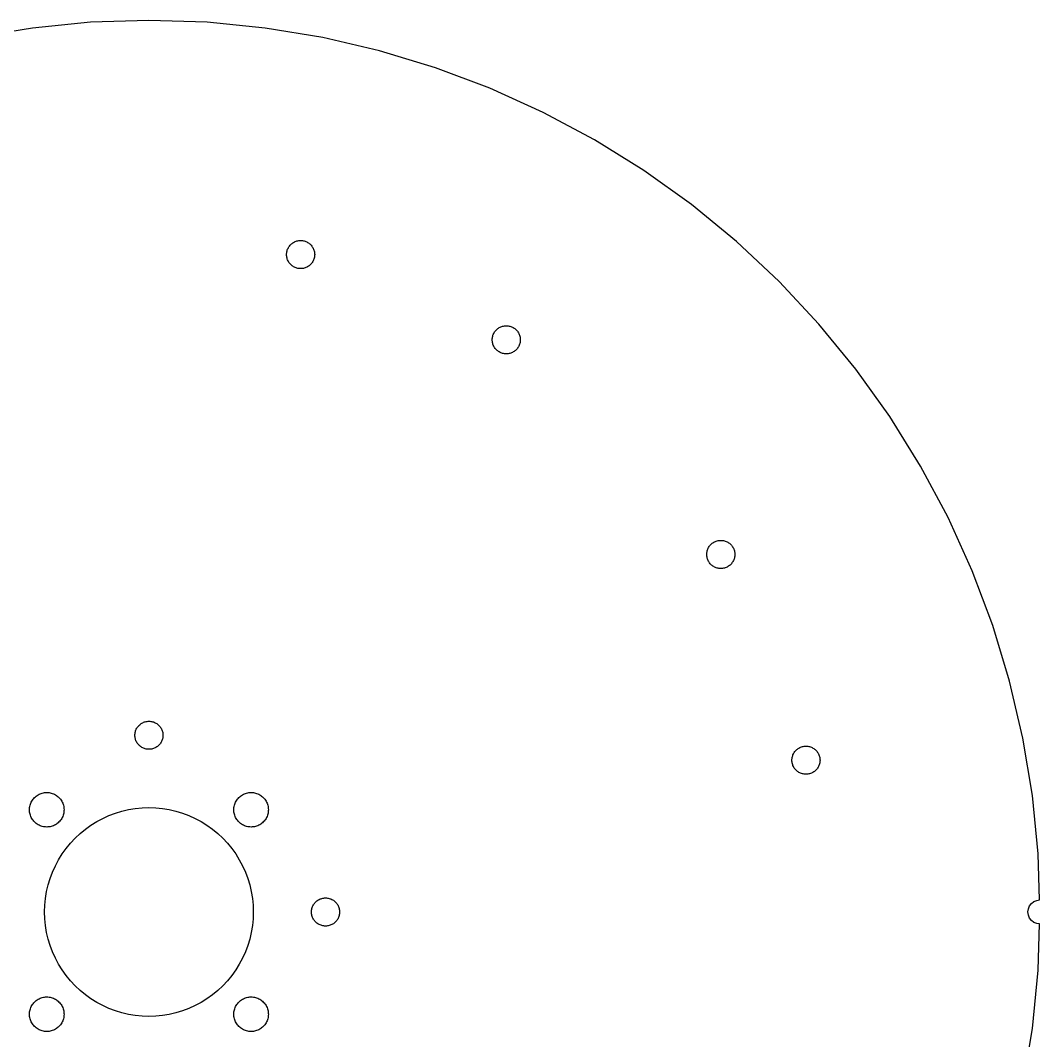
# Model space of a CAD drawing. Header units: metres. Extents: x -111 to 111, y -111 to 111.
# Drawn here: x -16 to 111, y -16 to 111 of the extents above; entities that cross this region are included whole.
import ezdxf

# ---------------------------------------------------------------- set-up
doc = ezdxf.new("R2010")
doc.units = ezdxf.units.M

msp = doc.modelspace()

# ---------------------------------------------------------------- linework, layer by layer
for p, q in [((-7.25974, 110.762), (-14.4884, 110.05)), ((0, 111), (-7.25974, 110.762)), ((7.25974, 110.762), (0, 111)), ((14.4884, 110.05), (7.25974, 110.762)), ((-14.4884, 110.05), (-21.655, 108.867)), ((21.655, 108.867), (14.4884, 110.05)), ((28.7289, 107.218), (21.655, 108.867)), ((35.6798, 105.109), (28.7289, 107.218)), ((42.4779, 102.551), (35.6798, 105.109)), ((49.094, 99.5529), (42.4779, 102.551)), ((55.5, 96.1288), (49.094, 99.5529)), ((61.6683, 92.2931), (55.5, 96.1288)), ((67.5725, 88.0622), (61.6683, 92.2931)), ((73.1874, 83.4542), (67.5725, 88.0622)), ((17.2791, 82.5168), (17.3264, 82.6211)), ((17.3264, 82.6211), (17.3803, 82.7221)), ((17.3803, 82.7221), (17.4408, 82.8193)), ((17.4408, 82.8193), (17.5075, 82.9124)), ((17.5075, 82.9124), (17.5802, 83.0009)), ((17.5802, 83.0009), (17.6584, 83.0845)), ((17.6584, 83.0845), (17.742, 83.1628)), ((17.742, 83.1628), (17.8306, 83.2354)), ((17.8306, 83.2354), (17.9236, 83.3022)), ((17.9236, 83.3022), (18.0209, 83.3626)), ((18.0209, 83.3626), (18.1219, 83.4166)), ((18.1219, 83.4166), (18.2262, 83.4639)), ((18.2262, 83.4639), (18.3334, 83.5042)), ((18.3334, 83.5042), (18.4429, 83.5374)), ((18.4429, 83.5374), (18.5545, 83.5634)), ((18.5545, 83.5634), (18.6675, 83.5821)), ((18.6675, 83.5821), (18.7814, 83.5933)), ((18.7814, 83.5933), (18.8959, 83.5971)), ((18.8959, 83.5971), (19.0103, 83.5933)), ((19.0103, 83.5933), (19.1243, 83.5821)), ((19.1243, 83.5821), (19.2373, 83.5634)), ((19.2373, 83.5634), (19.3488, 83.5374)), ((19.3488, 83.5374), (19.4584, 83.5042)), ((19.4584, 83.5042), (19.5656, 83.4639)), ((19.5656, 83.4639), (19.6699, 83.4166)), ((19.6699, 83.4166), (19.7709, 83.3626)), ((19.7709, 83.3626), (19.8681, 83.3022)), ((19.8681, 83.3022), (19.9612, 83.2354)), ((19.9612, 83.2354), (20.0497, 83.1628)), ((20.0497, 83.1628), (20.1333, 83.0845)), ((20.1333, 83.0845), (20.2116, 83.0009)), ((20.2116, 83.0009), (20.2843, 82.9124)), ((20.2843, 82.9124), (20.351, 82.8193)), ((20.351, 82.8193), (20.4114, 82.7221)), ((20.4114, 82.7221), (20.4654, 82.6211)), ((20.4654, 82.6211), (20.5127, 82.5168)), ((78.4888, 78.4888), (73.1874, 83.4542)), ((17.1459, 81.8471), (17.1496, 81.9615)), ((17.1496, 81.7326), (17.1459, 81.8471)), ((17.1496, 81.9615), (17.1609, 82.0755)), ((17.1609, 81.6187), (17.1496, 81.7326)), ((17.1609, 82.0755), (17.1795, 82.1885)), ((17.1795, 81.5057), (17.1609, 81.6187)), ((17.1795, 82.1885), (17.2055, 82.3)), ((17.2055, 81.3941), (17.1795, 81.5057)), ((17.2055, 82.3), (17.2388, 82.4096)), ((17.2388, 81.2846), (17.2055, 81.3941)), ((17.2388, 82.4096), (17.2791, 82.5168)), ((20.5127, 82.5168), (20.553, 82.4096)), ((20.553, 82.4096), (20.5863, 82.3)), ((20.5863, 81.3941), (20.553, 81.2846)), ((20.5863, 82.3), (20.6123, 82.1885)), ((20.6123, 81.5057), (20.5863, 81.3941)), ((20.6123, 82.1885), (20.6309, 82.0755)), ((20.6309, 81.6187), (20.6123, 81.5057)), ((20.6309, 82.0755), (20.6421, 81.9615)), ((20.6421, 81.7326), (20.6309, 81.6187)), ((20.6421, 81.9615), (20.6459, 81.8471)), ((20.6459, 81.8471), (20.6421, 81.7326)), ((17.2791, 81.1774), (17.2388, 81.2846)), ((17.3264, 81.0731), (17.2791, 81.1774)), ((17.3803, 80.9721), (17.3264, 81.0731)), ((17.4408, 80.8748), (17.3803, 80.9721)), ((17.5075, 80.7817), (17.4408, 80.8748)), ((17.5802, 80.6932), (17.5075, 80.7817)), ((17.6584, 80.6096), (17.5802, 80.6932)), ((17.742, 80.5314), (17.6584, 80.6096)), ((17.8306, 80.4587), (17.742, 80.5314)), ((17.9236, 80.392), (17.8306, 80.4587)), ((18.0209, 80.3315), (17.9236, 80.392)), ((18.1219, 80.2776), (18.0209, 80.3315)), ((18.2262, 80.2303), (18.1219, 80.2776)), ((18.3334, 80.19), (18.2262, 80.2303)), ((18.4429, 80.1567), (18.3334, 80.19)), ((18.5545, 80.1307), (18.4429, 80.1567)), ((18.6675, 80.112), (18.5545, 80.1307)), ((18.7814, 80.1008), (18.6675, 80.112)), ((18.8959, 80.0971), (18.7814, 80.1008)), ((19.0103, 80.1008), (18.8959, 80.0971)), ((19.1243, 80.112), (19.0103, 80.1008)), ((19.2373, 80.1307), (19.1243, 80.112)), ((19.3488, 80.1567), (19.2373, 80.1307)), ((19.4584, 80.19), (19.3488, 80.1567)), ((19.5656, 80.2303), (19.4584, 80.19)), ((19.6699, 80.2776), (19.5656, 80.2303)), ((19.7709, 80.3315), (19.6699, 80.2776)), ((19.8681, 80.392), (19.7709, 80.3315)), ((19.9612, 80.4587), (19.8681, 80.392)), ((20.0497, 80.5314), (19.9612, 80.4587)), ((20.1333, 80.6096), (20.0497, 80.5314)), ((20.2116, 80.6932), (20.1333, 80.6096)), ((20.2843, 80.7817), (20.2116, 80.6932)), ((20.351, 80.8748), (20.2843, 80.7817)), ((20.4114, 80.9721), (20.351, 80.8748)), ((20.4654, 81.0731), (20.4114, 80.9721)), ((20.5127, 81.1774), (20.4654, 81.0731)), ((20.553, 81.2846), (20.5127, 81.1774)), ((83.4542, 73.1874), (78.4888, 78.4888)), ((43.1975, 72.3899), (43.2758, 72.4735)), ((43.2758, 72.4735), (43.3594, 72.5518)), ((43.3594, 72.5518), (43.4479, 72.6244)), ((43.4479, 72.6244), (43.541, 72.6911)), ((43.541, 72.6911), (43.6382, 72.7516)), ((43.6382, 72.7516), (43.7392, 72.8056)), ((43.7392, 72.8056), (43.8435, 72.8528)), ((43.8435, 72.8528), (43.9507, 72.8932)), ((43.9507, 72.8932), (44.0603, 72.9264)), ((44.0603, 72.9264), (44.1718, 72.9524)), ((44.1718, 72.9524), (44.2848, 72.9711)), ((44.2848, 72.9711), (44.3988, 72.9823)), ((44.3988, 72.9823), (44.5132, 72.986)), ((44.5132, 72.986), (44.6277, 72.9823)), ((44.6277, 72.9823), (44.7416, 72.9711)), ((44.7416, 72.9711), (44.8546, 72.9524)), ((44.8546, 72.9524), (44.9661, 72.9264)), ((44.9661, 72.9264), (45.0757, 72.8932)), ((45.0757, 72.8932), (45.1829, 72.8528)), ((45.1829, 72.8528), (45.2872, 72.8056)), ((45.2872, 72.8056), (45.3882, 72.7516)), ((45.3882, 72.7516), (45.4855, 72.6911)), ((45.4855, 72.6911), (45.5785, 72.6244)), ((45.5785, 72.6244), (45.6671, 72.5518)), ((45.6671, 72.5518), (45.7506, 72.4735)), ((45.7506, 72.4735), (45.8289, 72.3899)), ((88.0622, 67.5725), (83.4542, 73.1874)), ((42.7632, 71.236), (42.767, 71.3505)), ((42.767, 71.1216), (42.7632, 71.236)), ((42.767, 71.3505), (42.7782, 71.4644)), ((42.7782, 71.4644), (42.7968, 71.5774)), ((42.7968, 71.5774), (42.8228, 71.689)), ((42.8228, 71.689), (42.8561, 71.7986)), ((42.8561, 71.7986), (42.8964, 71.9057)), ((42.8964, 71.9057), (42.9437, 72.01)), ((42.9437, 72.01), (42.9977, 72.111)), ((42.9977, 72.111), (43.0581, 72.2083)), ((43.0581, 72.2083), (43.1248, 72.3014)), ((43.1248, 72.3014), (43.1975, 72.3899)), ((45.8289, 72.3899), (45.9016, 72.3014)), ((45.9016, 72.3014), (45.9683, 72.2083)), ((45.9683, 72.2083), (46.0287, 72.111)), ((46.0287, 72.111), (46.0827, 72.01)), ((46.0827, 72.01), (46.13, 71.9057)), ((46.13, 71.9057), (46.1703, 71.7986)), ((46.1703, 71.7986), (46.2036, 71.689)), ((46.2036, 71.689), (46.2296, 71.5774)), ((46.2296, 71.5774), (46.2482, 71.4644)), ((46.2482, 71.4644), (46.2595, 71.3505)), ((46.2595, 71.3505), (46.2632, 71.236)), ((46.2632, 71.236), (46.2595, 71.1216)), ((42.7782, 71.0076), (42.767, 71.1216)), ((42.7968, 70.8946), (42.7782, 71.0076)), ((42.8228, 70.7831), (42.7968, 70.8946)), ((42.8561, 70.6735), (42.8228, 70.7831)), ((42.8964, 70.5663), (42.8561, 70.6735)), ((42.9437, 70.462), (42.8964, 70.5663)), ((42.9977, 70.361), (42.9437, 70.462)), ((43.0581, 70.2638), (42.9977, 70.361)), ((43.1248, 70.1707), (43.0581, 70.2638)), ((43.1975, 70.0822), (43.1248, 70.1707)), ((43.2758, 69.9986), (43.1975, 70.0822)), ((43.3594, 69.9203), (43.2758, 69.9986)), ((43.4479, 69.8477), (43.3594, 69.9203)), ((45.6671, 69.9203), (45.5785, 69.8477)), ((45.7506, 69.9986), (45.6671, 69.9203)), ((45.8289, 70.0822), (45.7506, 69.9986)), ((45.9016, 70.1707), (45.8289, 70.0822)), ((45.9683, 70.2638), (45.9016, 70.1707)), ((46.0287, 70.361), (45.9683, 70.2638)), ((46.0827, 70.462), (46.0287, 70.361)), ((46.13, 70.5663), (46.0827, 70.462)), ((46.1703, 70.6735), (46.13, 70.5663)), ((46.2036, 70.7831), (46.1703, 70.6735)), ((46.2296, 70.8946), (46.2036, 70.7831)), ((46.2482, 71.0076), (46.2296, 70.8946)), ((46.2595, 71.1216), (46.2482, 71.0076)), ((43.541, 69.781), (43.4479, 69.8477)), ((43.6382, 69.7205), (43.541, 69.781)), ((43.7392, 69.6665), (43.6382, 69.7205)), ((43.8435, 69.6192), (43.7392, 69.6665)), ((43.9507, 69.5789), (43.8435, 69.6192)), ((44.0603, 69.5457), (43.9507, 69.5789)), ((44.1718, 69.5197), (44.0603, 69.5457)), ((44.2848, 69.501), (44.1718, 69.5197)), ((44.3988, 69.4898), (44.2848, 69.501)), ((44.5132, 69.486), (44.3988, 69.4898)), ((44.6277, 69.4898), (44.5132, 69.486)), ((44.7416, 69.501), (44.6277, 69.4898)), ((44.8546, 69.5197), (44.7416, 69.501)), ((44.9661, 69.5457), (44.8546, 69.5197)), ((45.0757, 69.5789), (44.9661, 69.5457)), ((45.1829, 69.6192), (45.0757, 69.5789)), ((45.2872, 69.6665), (45.1829, 69.6192)), ((45.3882, 69.7205), (45.2872, 69.6665)), ((45.4855, 69.781), (45.3882, 69.7205)), ((45.5785, 69.8477), (45.4855, 69.781)), ((92.2931, 61.6683), (88.0622, 67.5725)), ((96.1288, 55.5), (92.2931, 61.6683)), ((99.5529, 49.094), (96.1288, 55.5)), ((102.551, 42.4779), (99.5529, 49.094)), ((69.9203, 45.6671), (69.9986, 45.7506)), ((69.9986, 45.7506), (70.0822, 45.8289)), ((70.0822, 45.8289), (70.1707, 45.9016)), ((70.1707, 45.9016), (70.2638, 45.9683)), ((70.2638, 45.9683), (70.361, 46.0287)), ((70.361, 46.0287), (70.462, 46.0827)), ((70.462, 46.0827), (70.5663, 46.13)), ((70.5663, 46.13), (70.6735, 46.1703)), ((70.6735, 46.1703), (70.7831, 46.2036)), ((70.7831, 46.2036), (70.8946, 46.2296)), ((70.8946, 46.2296), (71.0076, 46.2482)), ((71.0076, 46.2482), (71.1216, 46.2595)), ((71.1216, 46.2595), (71.236, 46.2632)), ((71.236, 46.2632), (71.3505, 46.2595)), ((71.3505, 46.2595), (71.4644, 46.2482)), ((71.4644, 46.2482), (71.5774, 46.2296)), ((71.5774, 46.2296), (71.689, 46.2036)), ((71.689, 46.2036), (71.7986, 46.1703)), ((71.7986, 46.1703), (71.9057, 46.13)), ((71.9057, 46.13), (72.01, 46.0827)), ((72.01, 46.0827), (72.111, 46.0287)), ((72.111, 46.0287), (72.2083, 45.9683)), ((72.2083, 45.9683), (72.3014, 45.9016)), ((72.3014, 45.9016), (72.3899, 45.8289)), ((72.3899, 45.8289), (72.4735, 45.7506)), ((72.4735, 45.7506), (72.5518, 45.6671)), ((69.486, 44.5132), (69.4898, 44.6277)), ((69.4898, 44.3988), (69.486, 44.5132)), ((69.4898, 44.6277), (69.501, 44.7416)), ((69.501, 44.7416), (69.5197, 44.8546)), ((69.5197, 44.8546), (69.5457, 44.9661)), ((69.5457, 44.9661), (69.5789, 45.0757)), ((69.5789, 45.0757), (69.6192, 45.1829)), ((69.6192, 45.1829), (69.6665, 45.2872)), ((69.6665, 45.2872), (69.7205, 45.3882)), ((69.7205, 45.3882), (69.781, 45.4855)), ((69.781, 45.4855), (69.8477, 45.5785)), ((69.8477, 45.5785), (69.9203, 45.6671)), ((72.5518, 45.6671), (72.6244, 45.5785)), ((72.6244, 45.5785), (72.6911, 45.4855)), ((72.6911, 45.4855), (72.7516, 45.3882)), ((72.7516, 45.3882), (72.8056, 45.2872)), ((72.8056, 45.2872), (72.8528, 45.1829)), ((72.8528, 45.1829), (72.8932, 45.0757)), ((72.8932, 45.0757), (72.9264, 44.9661)), ((72.9264, 44.9661), (72.9524, 44.8546)), ((72.9524, 44.8546), (72.9711, 44.7416)), ((72.9711, 44.7416), (72.9823, 44.6277)), ((72.9823, 44.6277), (72.986, 44.5132)), ((72.986, 44.5132), (72.9823, 44.3988)), ((69.501, 44.2848), (69.4898, 44.3988)), ((69.5197, 44.1718), (69.501, 44.2848)), ((69.5457, 44.0603), (69.5197, 44.1718)), ((69.5789, 43.9507), (69.5457, 44.0603)), ((69.6192, 43.8435), (69.5789, 43.9507)), ((69.6665, 43.7392), (69.6192, 43.8435)), ((69.7205, 43.6382), (69.6665, 43.7392)), ((69.781, 43.541), (69.7205, 43.6382)), ((69.8477, 43.4479), (69.781, 43.541)), ((69.9203, 43.3594), (69.8477, 43.4479)), ((69.9986, 43.2758), (69.9203, 43.3594)), ((70.0822, 43.1975), (69.9986, 43.2758)), ((70.1707, 43.1248), (70.0822, 43.1975)), ((72.3899, 43.1975), (72.3014, 43.1248)), ((72.4735, 43.2758), (72.3899, 43.1975)), ((72.5518, 43.3594), (72.4735, 43.2758)), ((72.6244, 43.4479), (72.5518, 43.3594)), ((72.6911, 43.541), (72.6244, 43.4479)), ((72.7516, 43.6382), (72.6911, 43.541)), ((72.8056, 43.7392), (72.7516, 43.6382)), ((72.8528, 43.8435), (72.8056, 43.7392)), ((72.8932, 43.9507), (72.8528, 43.8435)), ((72.9264, 44.0603), (72.8932, 43.9507)), ((72.9524, 44.1718), (72.9264, 44.0603)), ((72.9711, 44.2848), (72.9524, 44.1718)), ((72.9823, 44.3988), (72.9711, 44.2848)), ((70.2638, 43.0581), (70.1707, 43.1248)), ((70.361, 42.9977), (70.2638, 43.0581)), ((70.462, 42.9437), (70.361, 42.9977)), ((70.5663, 42.8964), (70.462, 42.9437)), ((70.6735, 42.8561), (70.5663, 42.8964)), ((70.7831, 42.8228), (70.6735, 42.8561)), ((70.8946, 42.7968), (70.7831, 42.8228)), ((71.0076, 42.7782), (70.8946, 42.7968)), ((71.1216, 42.767), (71.0076, 42.7782)), ((71.236, 42.7632), (71.1216, 42.767)), ((71.3505, 42.767), (71.236, 42.7632)), ((71.4644, 42.7782), (71.3505, 42.767)), ((71.5774, 42.7968), (71.4644, 42.7782)), ((71.689, 42.8228), (71.5774, 42.7968)), ((71.7986, 42.8561), (71.689, 42.8228)), ((71.9057, 42.8964), (71.7986, 42.8561)), ((72.01, 42.9437), (71.9057, 42.8964)), ((72.111, 42.9977), (72.01, 42.9437)), ((72.2083, 43.0581), (72.111, 42.9977)), ((72.3014, 43.1248), (72.2083, 43.0581)), ((105.109, 35.6798), (102.551, 42.4779)), ((107.218, 28.7289), (105.109, 35.6798)), ((108.867, 21.655), (107.218, 28.7289)), ((-1.56952, 22.774), (-1.51553, 22.875)), ((-1.51553, 22.875), (-1.45506, 22.9722)), ((-1.45506, 22.9722), (-1.38837, 23.0653)), ((-1.38837, 23.0653), (-1.31572, 23.1539)), ((-1.31572, 23.1539), (-1.23743, 23.2374)), ((-1.23743, 23.2374), (-1.15385, 23.3157)), ((-1.15385, 23.3157), (-1.06532, 23.3884)), ((-1.06532, 23.3884), (-0.972244, 23.4551)), ((-0.972244, 23.4551), (-0.875, 23.5155)), ((-0.875, 23.5155), (-0.774002, 23.5695)), ((-0.774002, 23.5695), (-0.669693, 23.6168)), ((-0.669693, 23.6168), (-0.562515, 23.6571)), ((-0.562515, 23.6571), (-0.452927, 23.6904)), ((-0.452927, 23.6904), (-0.3414, 23.7164)), ((-0.3414, 23.7164), (-0.228409, 23.735)), ((-0.228409, 23.735), (-0.114441, 23.7462)), ((-0.114441, 23.7462), (0, 23.75)), ((0, 23.75), (0.114441, 23.7462)), ((0.114441, 23.7462), (0.228409, 23.735)), ((0.228409, 23.735), (0.3414, 23.7164)), ((0.3414, 23.7164), (0.452927, 23.6904)), ((0.452927, 23.6904), (0.562515, 23.6571)), ((0.562515, 23.6571), (0.669693, 23.6168)), ((0.669693, 23.6168), (0.774002, 23.5695)), ((0.774002, 23.5695), (0.875, 23.5155)), ((0.875, 23.5155), (0.972244, 23.4551)), ((0.972244, 23.4551), (1.06532, 23.3884)), ((1.06532, 23.3884), (1.15385, 23.3157)), ((1.15385, 23.3157), (1.23743, 23.2374)), ((1.23743, 23.2374), (1.31572, 23.1539)), ((1.31572, 23.1539), (1.38837, 23.0653)), ((1.38837, 23.0653), (1.45506, 22.9722)), ((1.45506, 22.9722), (1.51553, 22.875)), ((1.51553, 22.875), (1.56952, 22.774)), ((-1.75, 22), (-1.74625, 22.1144)), ((-1.74625, 21.8855), (-1.75, 22)), ((-1.74625, 22.1144), (-1.73502, 22.2284)), ((-1.73502, 21.7716), (-1.74625, 21.8855)), ((-1.73502, 22.2284), (-1.71637, 22.3414)), ((-1.71637, 21.6586), (-1.73502, 21.7716)), ((-1.71637, 22.3414), (-1.69037, 22.4529)), ((-1.69037, 21.5471), (-1.71637, 21.6586)), ((-1.69037, 22.4529), (-1.65712, 22.5625)), ((-1.65712, 22.5625), (-1.61678, 22.6697)), ((-1.61678, 22.6697), (-1.56952, 22.774)), ((1.56952, 22.774), (1.61678, 22.6697)), ((1.61678, 22.6697), (1.65712, 22.5625)), ((1.65712, 22.5625), (1.69037, 22.4529)), ((1.69037, 22.4529), (1.71637, 22.3414)), ((1.71637, 21.6586), (1.69037, 21.5471)), ((1.71637, 22.3414), (1.73502, 22.2284)), ((1.73502, 21.7716), (1.71637, 21.6586)), ((1.73502, 22.2284), (1.74625, 22.1144)), ((1.74625, 21.8855), (1.73502, 21.7716)), ((1.74625, 22.1144), (1.75, 22)), ((1.75, 22), (1.74625, 21.8855)), ((110.05, 14.4884), (108.867, 21.655)), ((-1.65712, 21.4375), (-1.69037, 21.5471)), ((-1.61678, 21.3303), (-1.65712, 21.4375)), ((-1.56952, 21.226), (-1.61678, 21.3303)), ((-1.51553, 21.125), (-1.56952, 21.226)), ((-1.45506, 21.0277), (-1.51553, 21.125)), ((-1.38837, 20.9347), (-1.45506, 21.0277)), ((-1.31572, 20.8461), (-1.38837, 20.9347)), ((-1.23743, 20.7626), (-1.31572, 20.8461)), ((-1.15385, 20.6843), (-1.23743, 20.7626)), ((-1.06532, 20.6116), (-1.15385, 20.6843)), ((-0.972244, 20.5449), (-1.06532, 20.6116)), ((-0.875, 20.4845), (-0.972244, 20.5449)), ((-0.774002, 20.4305), (-0.875, 20.4845)), ((-0.669693, 20.3832), (-0.774002, 20.4305)), ((-0.562515, 20.3429), (-0.669693, 20.3832)), ((-0.452927, 20.3096), (-0.562515, 20.3429)), ((0.562515, 20.3429), (0.452927, 20.3096)), ((0.669693, 20.3832), (0.562515, 20.3429)), ((0.774002, 20.4305), (0.669693, 20.3832)), ((0.875, 20.4845), (0.774002, 20.4305)), ((0.972244, 20.5449), (0.875, 20.4845)), ((1.06532, 20.6116), (0.972244, 20.5449)), ((1.15385, 20.6843), (1.06532, 20.6116)), ((1.23743, 20.7626), (1.15385, 20.6843)), ((1.31572, 20.8461), (1.23743, 20.7626)), ((1.38837, 20.9347), (1.31572, 20.8461)), ((1.45506, 21.0277), (1.38837, 20.9347)), ((1.51553, 21.125), (1.45506, 21.0277)), ((1.56952, 21.226), (1.51553, 21.125)), ((1.61678, 21.3303), (1.56952, 21.226)), ((1.65712, 21.4375), (1.61678, 21.3303)), ((1.69037, 21.5471), (1.65712, 21.4375)), ((80.7817, 20.2843), (80.8748, 20.351)), ((80.8748, 20.351), (80.9721, 20.4114)), ((80.9721, 20.4114), (81.0731, 20.4654)), ((81.0731, 20.4654), (81.1774, 20.5127)), ((81.1774, 20.5127), (81.2846, 20.553)), ((81.2846, 20.553), (81.3941, 20.5863)), ((81.3941, 20.5863), (81.5057, 20.6123)), ((81.5057, 20.6123), (81.6187, 20.6309)), ((81.6187, 20.6309), (81.7326, 20.6421)), ((81.7326, 20.6421), (81.8471, 20.6459)), ((81.8471, 20.6459), (81.9615, 20.6421)), ((81.9615, 20.6421), (82.0755, 20.6309)), ((82.0755, 20.6309), (82.1885, 20.6123)), ((82.1885, 20.6123), (82.3, 20.5863)), ((82.3, 20.5863), (82.4096, 20.553)), ((82.4096, 20.553), (82.5168, 20.5127)), ((82.5168, 20.5127), (82.6211, 20.4654)), ((82.6211, 20.4654), (82.7221, 20.4114)), ((82.7221, 20.4114), (82.8193, 20.351)), ((82.8193, 20.351), (82.9124, 20.2843)), ((-0.3414, 20.2836), (-0.452927, 20.3096)), ((-0.228409, 20.265), (-0.3414, 20.2836)), ((-0.114441, 20.2537), (-0.228409, 20.265)), ((0, 20.25), (-0.114441, 20.2537)), ((0.114441, 20.2537), (0, 20.25)), ((0.228409, 20.265), (0.114441, 20.2537)), ((0.3414, 20.2836), (0.228409, 20.265)), ((0.452927, 20.3096), (0.3414, 20.2836)), ((80.1008, 19.0103), (80.112, 19.1243)), ((80.112, 19.1243), (80.1307, 19.2373)), ((80.1307, 19.2373), (80.1567, 19.3488)), ((80.1567, 19.3488), (80.19, 19.4584)), ((80.19, 19.4584), (80.2303, 19.5656)), ((80.2303, 19.5656), (80.2776, 19.6699)), ((80.2776, 19.6699), (80.3315, 19.7709)), ((80.3315, 19.7709), (80.392, 19.8681)), ((80.392, 19.8681), (80.4587, 19.9612)), ((80.4587, 19.9612), (80.5314, 20.0497)), ((80.5314, 20.0497), (80.6096, 20.1333)), ((80.6096, 20.1333), (80.6932, 20.2116)), ((80.6932, 20.2116), (80.7817, 20.2843)), ((82.9124, 20.2843), (83.0009, 20.2116)), ((83.0009, 20.2116), (83.0845, 20.1333)), ((83.0845, 20.1333), (83.1628, 20.0497)), ((83.1628, 20.0497), (83.2354, 19.9612)), ((83.2354, 19.9612), (83.3022, 19.8681)), ((83.3022, 19.8681), (83.3626, 19.7709)), ((83.3626, 19.7709), (83.4166, 19.6699)), ((83.4166, 19.6699), (83.4639, 19.5656)), ((83.4639, 19.5656), (83.5042, 19.4584)), ((83.5042, 19.4584), (83.5374, 19.3488)), ((83.5374, 19.3488), (83.5634, 19.2373)), ((83.5634, 19.2373), (83.5821, 19.1243)), ((83.5821, 19.1243), (83.5933, 19.0103)), ((80.0971, 18.8959), (80.1008, 19.0103)), ((80.1008, 18.7814), (80.0971, 18.8959)), ((80.112, 18.6675), (80.1008, 18.7814)), ((80.1307, 18.5545), (80.112, 18.6675)), ((80.1567, 18.4429), (80.1307, 18.5545)), ((80.19, 18.3334), (80.1567, 18.4429)), ((80.2303, 18.2262), (80.19, 18.3334)), ((80.2776, 18.1219), (80.2303, 18.2262)), ((80.3315, 18.0209), (80.2776, 18.1219)), ((80.392, 17.9236), (80.3315, 18.0209)), ((80.4587, 17.8306), (80.392, 17.9236)), ((80.5314, 17.742), (80.4587, 17.8306)), ((83.2354, 17.8306), (83.1628, 17.742)), ((83.3022, 17.9236), (83.2354, 17.8306)), ((83.3626, 18.0209), (83.3022, 17.9236)), ((83.4166, 18.1219), (83.3626, 18.0209)), ((83.4639, 18.2262), (83.4166, 18.1219)), ((83.5042, 18.3334), (83.4639, 18.2262)), ((83.5374, 18.4429), (83.5042, 18.3334)), ((83.5634, 18.5545), (83.5374, 18.4429)), ((83.5821, 18.6675), (83.5634, 18.5545)), ((83.5933, 18.7814), (83.5821, 18.6675)), ((83.5933, 19.0103), (83.5971, 18.8959)), ((83.5971, 18.8959), (83.5933, 18.7814)), ((80.6096, 17.6584), (80.5314, 17.742)), ((80.6932, 17.5802), (80.6096, 17.6584)), ((80.7817, 17.5075), (80.6932, 17.5802)), ((80.8748, 17.4408), (80.7817, 17.5075)), ((80.9721, 17.3803), (80.8748, 17.4408)), ((81.0731, 17.3264), (80.9721, 17.3803)), ((81.1774, 17.2791), (81.0731, 17.3264)), ((81.2846, 17.2388), (81.1774, 17.2791)), ((81.3941, 17.2055), (81.2846, 17.2388)), ((81.5057, 17.1795), (81.3941, 17.2055)), ((81.6187, 17.1609), (81.5057, 17.1795)), ((81.7326, 17.1496), (81.6187, 17.1609)), ((81.8471, 17.1459), (81.7326, 17.1496)), ((81.9615, 17.1496), (81.8471, 17.1459)), ((82.0755, 17.1609), (81.9615, 17.1496)), ((82.1885, 17.1795), (82.0755, 17.1609)), ((82.3, 17.2055), (82.1885, 17.1795)), ((82.4096, 17.2388), (82.3, 17.2055)), ((82.5168, 17.2791), (82.4096, 17.2388)), ((82.6211, 17.3264), (82.5168, 17.2791)), ((82.7221, 17.3803), (82.6211, 17.3264)), ((82.8193, 17.4408), (82.7221, 17.3803)), ((82.9124, 17.5075), (82.8193, 17.4408)), ((83.0009, 17.5802), (82.9124, 17.5075)), ((83.0845, 17.6584), (83.0009, 17.5802)), ((83.1628, 17.742), (83.0845, 17.6584)), ((-14.5156, 13.9224), (-14.4336, 14.0368)), ((-14.4336, 14.0368), (-14.3444, 14.1455)), ((-14.3444, 14.1455), (-14.2482, 14.2482)), ((-14.2482, 14.2482), (-14.1455, 14.3444)), ((-14.1455, 14.3444), (-14.0368, 14.4336)), ((-14.0368, 14.4336), (-13.9224, 14.5156)), ((-13.9224, 14.5156), (-13.8029, 14.5899)), ((-13.8029, 14.5899), (-13.6788, 14.6562)), ((-13.6788, 14.6562), (-13.5507, 14.7142)), ((-13.5507, 14.7142), (-13.419, 14.7638)), ((-13.419, 14.7638), (-13.2844, 14.8047)), ((-13.2844, 14.8047), (-13.1474, 14.8366)), ((-13.1474, 14.8366), (-13.0085, 14.8595)), ((-13.0085, 14.8595), (-12.8685, 14.8733)), ((-12.8685, 14.8733), (-12.7279, 14.8779)), ((-12.7279, 14.8779), (-12.5873, 14.8733)), ((-12.5873, 14.8733), (-12.4473, 14.8595)), ((-12.4473, 14.8595), (-12.3085, 14.8366)), ((-12.3085, 14.8366), (-12.1714, 14.8047)), ((-12.1714, 14.8047), (-12.0368, 14.7638)), ((-12.0368, 14.7638), (-11.9052, 14.7142)), ((-11.9052, 14.7142), (-11.777, 14.6562)), ((-11.777, 14.6562), (-11.6529, 14.5899)), ((-11.6529, 14.5899), (-11.5334, 14.5156)), ((-11.5334, 14.5156), (-11.4191, 14.4336)), ((-11.4191, 14.4336), (-11.3103, 14.3444)), ((-11.3103, 14.3444), (-11.2076, 14.2482)), ((-11.2076, 14.2482), (-11.1115, 14.1455)), ((-11.1115, 14.1455), (-11.0222, 14.0368)), ((-11.0222, 14.0368), (-10.9403, 13.9224)), ((10.9403, 13.9224), (11.0222, 14.0368)), ((11.0222, 14.0368), (11.1115, 14.1455)), ((11.1115, 14.1455), (11.2076, 14.2482)), ((11.2076, 14.2482), (11.3103, 14.3444)), ((11.3103, 14.3444), (11.4191, 14.4336)), ((11.4191, 14.4336), (11.5334, 14.5156)), ((11.5334, 14.5156), (11.6529, 14.5899)), ((11.6529, 14.5899), (11.777, 14.6562)), ((11.777, 14.6562), (11.9052, 14.7142)), ((11.9052, 14.7142), (12.0368, 14.7638)), ((12.0368, 14.7638), (12.1714, 14.8047)), ((12.1714, 14.8047), (12.3085, 14.8366)), ((12.3085, 14.8366), (12.4473, 14.8595)), ((12.4473, 14.8595), (12.5873, 14.8733)), ((12.5873, 14.8733), (12.7279, 14.8779)), ((12.7279, 14.8779), (12.8685, 14.8733)), ((12.8685, 14.8733), (13.0085, 14.8595)), ((13.0085, 14.8595), (13.1474, 14.8366)), ((13.1474, 14.8366), (13.2844, 14.8047)), ((13.2844, 14.8047), (13.419, 14.7638)), ((13.419, 14.7638), (13.5507, 14.7142)), ((13.5507, 14.7142), (13.6788, 14.6562)), ((13.6788, 14.6562), (13.8029, 14.5899)), ((13.8029, 14.5899), (13.9224, 14.5156)), ((13.9224, 14.5156), (14.0368, 14.4336)), ((14.0368, 14.4336), (14.1455, 14.3444)), ((14.1455, 14.3444), (14.2482, 14.2482)), ((14.2482, 14.2482), (14.3444, 14.1455)), ((14.3444, 14.1455), (14.4336, 14.0368)), ((14.4336, 14.0368), (14.5156, 13.9224)), ((110.762, 7.25974), (110.05, 14.4884)), ((-14.8779, 12.7279), (-14.8733, 12.8685)), ((-14.8733, 12.5873), (-14.8779, 12.7279)), ((-14.8733, 12.8685), (-14.8595, 13.0085)), ((-14.8595, 13.0085), (-14.8366, 13.1474)), ((-14.8366, 13.1474), (-14.8047, 13.2844)), ((-14.8047, 13.2844), (-14.7638, 13.419)), ((-14.7638, 13.419), (-14.7142, 13.5507)), ((-14.7142, 13.5507), (-14.6562, 13.6788)), ((-14.6562, 13.6788), (-14.5899, 13.8029)), ((-14.5899, 13.8029), (-14.5156, 13.9224)), ((-10.9403, 13.9224), (-10.866, 13.8029)), ((-10.866, 13.8029), (-10.7996, 13.6788)), ((-10.7996, 13.6788), (-10.7416, 13.5507)), ((-10.7416, 13.5507), (-10.692, 13.419)), ((-10.692, 13.419), (-10.6512, 13.2844)), ((-10.6512, 13.2844), (-10.6192, 13.1474)), ((-10.6192, 13.1474), (-10.5963, 13.0085)), ((-10.5963, 13.0085), (-10.5825, 12.8685)), ((-10.5825, 12.8685), (-10.5779, 12.7279)), ((-10.5779, 12.7279), (-10.5825, 12.5873)), ((-3.36464, 12.557), (-2.53616, 12.7502)), ((-2.53616, 12.7502), (-1.69684, 12.8888)), ((-1.69684, 12.8888), (-0.850235, 12.9722)), ((-0.850235, 12.9722), (0, 13)), ((0, 13), (0.850235, 12.9722)), ((0.850235, 12.9722), (1.69684, 12.8888)), ((1.69684, 12.8888), (2.53616, 12.7502)), ((2.53616, 12.7502), (3.36464, 12.557)), ((10.5779, 12.7279), (10.5825, 12.8685)), ((10.5825, 12.5873), (10.5779, 12.7279)), ((10.5825, 12.8685), (10.5963, 13.0085)), ((10.5963, 13.0085), (10.6192, 13.1474)), ((10.6192, 13.1474), (10.6512, 13.2844)), ((10.6512, 13.2844), (10.692, 13.419)), ((10.692, 13.419), (10.7416, 13.5507)), ((10.7416, 13.5507), (10.7996, 13.6788)), ((10.7996, 13.6788), (10.866, 13.8029)), ((10.866, 13.8029), (10.9403, 13.9224)), ((14.5156, 13.9224), (14.5899, 13.8029)), ((14.5899, 13.8029), (14.6562, 13.6788)), ((14.6562, 13.6788), (14.7142, 13.5507)), ((14.7142, 13.5507), (14.7638, 13.419)), ((14.7638, 13.419), (14.8047, 13.2844)), ((14.8047, 13.2844), (14.8366, 13.1474)), ((14.8366, 13.1474), (14.8595, 13.0085)), ((14.8595, 13.0085), (14.8733, 12.8685)), ((14.8733, 12.8685), (14.8779, 12.7279)), ((14.8779, 12.7279), (14.8733, 12.5873)), ((-14.8595, 12.4473), (-14.8733, 12.5873)), ((-14.8366, 12.3085), (-14.8595, 12.4473)), ((-14.8047, 12.1714), (-14.8366, 12.3085)), ((-14.7638, 12.0368), (-14.8047, 12.1714)), ((-14.7142, 11.9052), (-14.7638, 12.0368)), ((-14.6562, 11.777), (-14.7142, 11.9052)), ((-14.5899, 11.6529), (-14.6562, 11.777)), ((-14.5156, 11.5334), (-14.5899, 11.6529)), ((-14.4336, 11.4191), (-14.5156, 11.5334)), ((-10.9403, 11.5334), (-11.0222, 11.4191)), ((-10.866, 11.6529), (-10.9403, 11.5334)), ((-10.7996, 11.777), (-10.866, 11.6529)), ((-10.7416, 11.9052), (-10.7996, 11.777)), ((-10.692, 12.0368), (-10.7416, 11.9052)), ((-10.6512, 12.1714), (-10.692, 12.0368)), ((-10.6192, 12.3085), (-10.6512, 12.1714)), ((-10.5963, 12.4473), (-10.6192, 12.3085)), ((-10.5825, 12.5873), (-10.5963, 12.4473)), ((-6.5, 11.2583), (-5.74974, 11.6593)), ((-5.74974, 11.6593), (-4.97488, 12.0104)), ((-4.97488, 12.0104), (-4.17871, 12.3101)), ((-4.17871, 12.3101), (-3.36464, 12.557)), ((3.36464, 12.557), (4.17871, 12.3101)), ((4.17871, 12.3101), (4.97488, 12.0104)), ((4.97488, 12.0104), (5.74974, 11.6593)), ((5.74974, 11.6593), (6.5, 11.2583)), ((10.5963, 12.4473), (10.5825, 12.5873)), ((10.6192, 12.3085), (10.5963, 12.4473)), ((10.6512, 12.1714), (10.6192, 12.3085)), ((10.692, 12.0368), (10.6512, 12.1714)), ((10.7416, 11.9052), (10.692, 12.0368)), ((10.7996, 11.777), (10.7416, 11.9052)), ((10.866, 11.6529), (10.7996, 11.777)), ((10.9403, 11.5334), (10.866, 11.6529)), ((11.0222, 11.4191), (10.9403, 11.5334)), ((14.5156, 11.5334), (14.4336, 11.4191)), ((14.5899, 11.6529), (14.5156, 11.5334)), ((14.6562, 11.777), (14.5899, 11.6529)), ((14.7142, 11.9052), (14.6562, 11.777)), ((14.7638, 12.0368), (14.7142, 11.9052)), ((14.8047, 12.1714), (14.7638, 12.0368)), ((14.8366, 12.3085), (14.8047, 12.1714)), ((14.8595, 12.4473), (14.8366, 12.3085)), ((14.8733, 12.5873), (14.8595, 12.4473)), ((-14.3444, 11.3103), (-14.4336, 11.4191)), ((-14.2482, 11.2076), (-14.3444, 11.3103)), ((-14.1455, 11.1115), (-14.2482, 11.2076)), ((-14.0368, 11.0222), (-14.1455, 11.1115)), ((-13.9224, 10.9403), (-14.0368, 11.0222)), ((-13.8029, 10.866), (-13.9224, 10.9403)), ((-13.6788, 10.7996), (-13.8029, 10.866)), ((-13.5507, 10.7416), (-13.6788, 10.7996)), ((-13.419, 10.692), (-13.5507, 10.7416)), ((-13.2844, 10.6512), (-13.419, 10.692)), ((-13.1474, 10.6192), (-13.2844, 10.6512)), ((-13.0085, 10.5963), (-13.1474, 10.6192)), ((-12.8685, 10.5825), (-13.0085, 10.5963)), ((-12.7279, 10.5779), (-12.8685, 10.5825)), ((-12.5873, 10.5825), (-12.7279, 10.5779)), ((-12.4473, 10.5963), (-12.5873, 10.5825)), ((-12.3085, 10.6192), (-12.4473, 10.5963)), ((-12.1714, 10.6512), (-12.3085, 10.6192)), ((-12.0368, 10.692), (-12.1714, 10.6512)), ((-11.9052, 10.7416), (-12.0368, 10.692)), ((-11.777, 10.7996), (-11.9052, 10.7416)), ((-11.6529, 10.866), (-11.777, 10.7996)), ((-11.5334, 10.9403), (-11.6529, 10.866)), ((-11.4191, 11.0222), (-11.5334, 10.9403)), ((-11.3103, 11.1115), (-11.4191, 11.0222)), ((-11.2076, 11.2076), (-11.3103, 11.1115)), ((-11.1115, 11.3103), (-11.2076, 11.2076)), ((-11.0222, 11.4191), (-11.1115, 11.3103)), ((-8.57149, 9.77391), (-7.91389, 10.3136)), ((-7.91389, 10.3136), (-7.22241, 10.8091)), ((-7.22241, 10.8091), (-6.5, 11.2583)), ((6.5, 11.2583), (7.22241, 10.8091)), ((7.22241, 10.8091), (7.91389, 10.3136)), ((7.91389, 10.3136), (8.57149, 9.77391)), ((11.1115, 11.3103), (11.0222, 11.4191)), ((11.2076, 11.2076), (11.1115, 11.3103)), ((11.3103, 11.1115), (11.2076, 11.2076)), ((11.4191, 11.0222), (11.3103, 11.1115)), ((11.5334, 10.9403), (11.4191, 11.0222)), ((11.6529, 10.866), (11.5334, 10.9403)), ((11.777, 10.7996), (11.6529, 10.866)), ((11.9052, 10.7416), (11.777, 10.7996)), ((12.0368, 10.692), (11.9052, 10.7416)), ((12.1714, 10.6512), (12.0368, 10.692)), ((12.3085, 10.6192), (12.1714, 10.6512)), ((12.4473, 10.5963), (12.3085, 10.6192)), ((12.5873, 10.5825), (12.4473, 10.5963)), ((12.7279, 10.5779), (12.5873, 10.5825)), ((12.8685, 10.5825), (12.7279, 10.5779)), ((13.0085, 10.5963), (12.8685, 10.5825)), ((13.1474, 10.6192), (13.0085, 10.5963)), ((13.2844, 10.6512), (13.1474, 10.6192)), ((13.419, 10.692), (13.2844, 10.6512)), ((13.5507, 10.7416), (13.419, 10.692)), ((13.6788, 10.7996), (13.5507, 10.7416)), ((13.8029, 10.866), (13.6788, 10.7996)), ((13.9224, 10.9403), (13.8029, 10.866)), ((14.0368, 11.0222), (13.9224, 10.9403)), ((14.1455, 11.1115), (14.0368, 11.0222)), ((14.2482, 11.2076), (14.1455, 11.1115)), ((14.3444, 11.3103), (14.2482, 11.2076)), ((14.4336, 11.4191), (14.3444, 11.3103)), ((-9.77391, 8.57149), (-9.19238, 9.19238)), ((-9.19238, 9.19238), (-8.57149, 9.77391)), ((8.57149, 9.77391), (9.19238, 9.19238)), ((9.19238, 9.19238), (9.77391, 8.57149)), ((-10.8091, 7.22241), (-10.3136, 7.91389)), ((-10.3136, 7.91389), (-9.77391, 8.57149)), ((9.77391, 8.57149), (10.3136, 7.91389)), ((10.3136, 7.91389), (10.8091, 7.22241)), ((-11.6593, 5.74974), (-11.2583, 6.5)), ((-11.2583, 6.5), (-10.8091, 7.22241)), ((10.8091, 7.22241), (11.2583, 6.5)), ((11.2583, 6.5), (11.6593, 5.74974)), ((110.951, 1.49356), (110.762, 7.25974)), ((-12.0104, 4.97488), (-11.6593, 5.74974)), ((11.6593, 5.74974), (12.0104, 4.97488)), ((-12.557, 3.36464), (-12.3101, 4.17871)), ((-12.3101, 4.17871), (-12.0104, 4.97488)), ((12.0104, 4.97488), (12.3101, 4.17871)), ((12.3101, 4.17871), (12.557, 3.36464)), ((-12.7502, 2.53616), (-12.557, 3.36464)), ((12.557, 3.36464), (12.7502, 2.53616)), ((-12.9722, 0.850235), (-12.8888, 1.69684)), ((-12.8888, 1.69684), (-12.7502, 2.53616)), ((12.7502, 2.53616), (12.8888, 1.69684)), ((12.8888, 1.69684), (12.9722, 0.850235)), ((20.7626, 1.23743), (20.8461, 1.31572)), ((20.8461, 1.31572), (20.9347, 1.38837)), ((20.9347, 1.38837), (21.0277, 1.45506)), ((21.0277, 1.45506), (21.125, 1.51553)), ((21.125, 1.51553), (21.226, 1.56952)), ((21.226, 1.56952), (21.3303, 1.61678)), ((21.3303, 1.61678), (21.4375, 1.65712)), ((21.4375, 1.65712), (21.5471, 1.69037)), ((21.5471, 1.69037), (21.6586, 1.71637)), ((21.6586, 1.71637), (21.7716, 1.73502)), ((21.7716, 1.73502), (21.8855, 1.74625)), ((21.8855, 1.74625), (22, 1.75)), ((22, 1.75), (22.1144, 1.74625)), ((22.1144, 1.74625), (22.2284, 1.73502)), ((22.2284, 1.73502), (22.3414, 1.71637)), ((22.3414, 1.71637), (22.4529, 1.69037)), ((22.4529, 1.69037), (22.5625, 1.65712)), ((22.5625, 1.65712), (22.6697, 1.61678)), ((22.6697, 1.61678), (22.774, 1.56952)), ((22.774, 1.56952), (22.875, 1.51553)), ((22.875, 1.51553), (22.9722, 1.45506)), ((22.9722, 1.45506), (23.0653, 1.38837)), ((23.0653, 1.38837), (23.1539, 1.31572)), ((23.1539, 1.31572), (23.2374, 1.23743)), ((109.939, 1.06065), (110.25, 1.29903)), ((110.25, 1.29903), (110.612, 1.44888)), ((110.612, 1.44888), (110.951, 1.49356)), ((-13, 0), (-12.9722, 0.850235)), ((-12.9722, -0.850235), (-13, 0)), ((12.9722, 0.850235), (13, 0)), ((13, 0), (12.9722, -0.850235)), ((20.25, 0), (20.2537, 0.114441)), ((20.2537, -0.114441), (20.25, 0)), ((20.2537, 0.114441), (20.265, 0.228409)), ((20.265, 0.228409), (20.2836, 0.3414)), ((20.2836, 0.3414), (20.3096, 0.452927)), ((20.3096, 0.452927), (20.3429, 0.562515)), ((20.3429, 0.562515), (20.3832, 0.669693)), ((20.3832, 0.669693), (20.4305, 0.774002)), ((20.4305, 0.774002), (20.4845, 0.875)), ((20.4845, 0.875), (20.5449, 0.972244)), ((20.5449, 0.972244), (20.6116, 1.06532)), ((20.6116, 1.06532), (20.6843, 1.15385)), ((20.6843, 1.15385), (20.7626, 1.23743)), ((23.2374, 1.23743), (23.3157, 1.15385)), ((23.3157, 1.15385), (23.3884, 1.06532)), ((23.3884, 1.06532), (23.4551, 0.972244)), ((23.4551, 0.972244), (23.5155, 0.875)), ((23.5155, 0.875), (23.5695, 0.774002)), ((23.5695, 0.774002), (23.6168, 0.669693)), ((23.6168, 0.669693), (23.6571, 0.562515)), ((23.6571, 0.562515), (23.6904, 0.452927)), ((23.6904, 0.452927), (23.7164, 0.3414)), ((23.7164, 0.3414), (23.735, 0.228409)), ((23.735, 0.228409), (23.7462, 0.114441)), ((23.7462, 0.114441), (23.75, 0)), ((23.75, 0), (23.7462, -0.114441)), ((109.5, 0), (109.551, 0.388214)), ((109.551, -0.388214), (109.5, 0)), ((109.551, 0.388214), (109.701, 0.75)), ((109.701, 0.75), (109.939, 1.06065)), ((-12.8888, -1.69684), (-12.9722, -0.850235)), ((12.9722, -0.850235), (12.8888, -1.69684)), ((20.265, -0.228409), (20.2537, -0.114441)), ((20.2836, -0.3414), (20.265, -0.228409)), ((20.3096, -0.452927), (20.2836, -0.3414)), ((20.3429, -0.562515), (20.3096, -0.452927)), ((20.3832, -0.669693), (20.3429, -0.562515)), ((20.4305, -0.774002), (20.3832, -0.669693)), ((20.4845, -0.875), (20.4305, -0.774002)), ((20.5449, -0.972244), (20.4845, -0.875)), ((20.6116, -1.06532), (20.5449, -0.972244)), ((20.6843, -1.15385), (20.6116, -1.06532)), ((20.7626, -1.23743), (20.6843, -1.15385)), ((20.8461, -1.31572), (20.7626, -1.23743)), ((23.2374, -1.23743), (23.1539, -1.31572)), ((23.3157, -1.15385), (23.2374, -1.23743)), ((23.3884, -1.06532), (23.3157, -1.15385)), ((23.4551, -0.972244), (23.3884, -1.06532)), ((23.5155, -0.875), (23.4551, -0.972244)), ((23.5695, -0.774002), (23.5155, -0.875)), ((23.6168, -0.669693), (23.5695, -0.774002)), ((23.6571, -0.562515), (23.6168, -0.669693)), ((23.6904, -0.452927), (23.6571, -0.562515)), ((23.7164, -0.3414), (23.6904, -0.452927)), ((23.735, -0.228409), (23.7164, -0.3414)), ((23.7462, -0.114441), (23.735, -0.228409)), ((109.701, -0.75), (109.551, -0.388214)), ((109.939, -1.06065), (109.701, -0.75)), ((110.25, -1.29903), (109.939, -1.06065)), ((-12.7502, -2.53616), (-12.8888, -1.69684)), ((-12.557, -3.36464), (-12.7502, -2.53616)), ((12.7502, -2.53616), (12.557, -3.36464)), ((12.8888, -1.69684), (12.7502, -2.53616)), ((20.9347, -1.38837), (20.8461, -1.31572)), ((21.0277, -1.45506), (20.9347, -1.38837)), ((21.125, -1.51553), (21.0277, -1.45506)), ((21.226, -1.56952), (21.125, -1.51553)), ((21.3303, -1.61678), (21.226, -1.56952)), ((21.4375, -1.65712), (21.3303, -1.61678)), ((21.5471, -1.69037), (21.4375, -1.65712)), ((21.6586, -1.71637), (21.5471, -1.69037)), ((21.7716, -1.73502), (21.6586, -1.71637)), ((21.8855, -1.74625), (21.7716, -1.73502)), ((22, -1.75), (21.8855, -1.74625)), ((22.1144, -1.74625), (22, -1.75)), ((22.2284, -1.73502), (22.1144, -1.74625)), ((22.3414, -1.71637), (22.2284, -1.73502)), ((22.4529, -1.69037), (22.3414, -1.71637)), ((22.5625, -1.65712), (22.4529, -1.69037)), ((22.6697, -1.61678), (22.5625, -1.65712)), ((22.774, -1.56952), (22.6697, -1.61678)), ((22.875, -1.51553), (22.774, -1.56952)), ((22.9722, -1.45506), (22.875, -1.51553)), ((23.0653, -1.38837), (22.9722, -1.45506)), ((23.1539, -1.31572), (23.0653, -1.38837)), ((110.612, -1.44888), (110.25, -1.29903)), ((110.951, -1.49356), (110.612, -1.44888)), ((110.762, -7.25974), (110.951, -1.49356)), ((-12.3101, -4.17871), (-12.557, -3.36464)), ((12.557, -3.36464), (12.3101, -4.17871)), ((-12.0104, -4.97488), (-12.3101, -4.17871)), ((-11.6593, -5.74974), (-12.0104, -4.97488)), ((12.0104, -4.97488), (11.6593, -5.74974)), ((12.3101, -4.17871), (12.0104, -4.97488)), ((-11.2583, -6.5), (-11.6593, -5.74974)), ((11.6593, -5.74974), (11.2583, -6.5)), ((-10.8091, -7.22241), (-11.2583, -6.5)), ((-10.3136, -7.91389), (-10.8091, -7.22241)), ((10.8091, -7.22241), (10.3136, -7.91389)), ((11.2583, -6.5), (10.8091, -7.22241)), ((110.05, -14.4884), (110.762, -7.25974)), ((-9.77391, -8.57149), (-10.3136, -7.91389)), ((-9.19238, -9.19238), (-9.77391, -8.57149)), ((9.77391, -8.57149), (9.19238, -9.19238)), ((10.3136, -7.91389), (9.77391, -8.57149)), ((-8.57149, -9.77391), (-9.19238, -9.19238)), ((-7.91389, -10.3136), (-8.57149, -9.77391)), ((8.57149, -9.77391), (7.91389, -10.3136)), ((9.19238, -9.19238), (8.57149, -9.77391)), ((-14.5156, -11.5334), (-14.4336, -11.4191)), ((-14.4336, -11.4191), (-14.3444, -11.3103)), ((-14.3444, -11.3103), (-14.2482, -11.2076)), ((-14.2482, -11.2076), (-14.1455, -11.1115)), ((-14.1455, -11.1115), (-14.0368, -11.0222)), ((-14.0368, -11.0222), (-13.9224, -10.9403)), ((-13.9224, -10.9403), (-13.8029, -10.866)), ((-13.8029, -10.866), (-13.6788, -10.7996)), ((-13.6788, -10.7996), (-13.5507, -10.7416)), ((-13.5507, -10.7416), (-13.419, -10.692)), ((-13.419, -10.692), (-13.2844, -10.6512)), ((-13.2844, -10.6512), (-13.1474, -10.6192)), ((-13.1474, -10.6192), (-13.0085, -10.5963)), ((-13.0085, -10.5963), (-12.8685, -10.5825)), ((-12.8685, -10.5825), (-12.7279, -10.5779)), ((-12.7279, -10.5779), (-12.5873, -10.5825)), ((-12.5873, -10.5825), (-12.4473, -10.5963)), ((-12.4473, -10.5963), (-12.3085, -10.6192)), ((-12.3085, -10.6192), (-12.1714, -10.6512)), ((-12.1714, -10.6512), (-12.0368, -10.692)), ((-12.0368, -10.692), (-11.9052, -10.7416)), ((-11.9052, -10.7416), (-11.777, -10.7996)), ((-11.777, -10.7996), (-11.6529, -10.866)), ((-11.6529, -10.866), (-11.5334, -10.9403)), ((-11.5334, -10.9403), (-11.4191, -11.0222)), ((-11.4191, -11.0222), (-11.3103, -11.1115)), ((-11.3103, -11.1115), (-11.2076, -11.2076)), ((-11.2076, -11.2076), (-11.1115, -11.3103)), ((-11.1115, -11.3103), (-11.0222, -11.4191)), ((-11.0222, -11.4191), (-10.9403, -11.5334)), ((-7.22241, -10.8091), (-7.91389, -10.3136)), ((-6.5, -11.2583), (-7.22241, -10.8091)), ((-5.74974, -11.6593), (-6.5, -11.2583)), ((6.5, -11.2583), (5.74974, -11.6593)), ((7.22241, -10.8091), (6.5, -11.2583)), ((7.91389, -10.3136), (7.22241, -10.8091)), ((10.9403, -11.5334), (11.0222, -11.4191)), ((11.0222, -11.4191), (11.1115, -11.3103)), ((11.1115, -11.3103), (11.2076, -11.2076)), ((11.2076, -11.2076), (11.3103, -11.1115)), ((11.3103, -11.1115), (11.4191, -11.0222)), ((11.4191, -11.0222), (11.5334, -10.9403)), ((11.5334, -10.9403), (11.6529, -10.866)), ((11.6529, -10.866), (11.777, -10.7996)), ((11.777, -10.7996), (11.9052, -10.7416)), ((11.9052, -10.7416), (12.0368, -10.692)), ((12.0368, -10.692), (12.1714, -10.6512)), ((12.1714, -10.6512), (12.3085, -10.6192)), ((12.3085, -10.6192), (12.4473, -10.5963)), ((12.4473, -10.5963), (12.5873, -10.5825)), ((12.5873, -10.5825), (12.7279, -10.5779)), ((12.7279, -10.5779), (12.8685, -10.5825)), ((12.8685, -10.5825), (13.0085, -10.5963)), ((13.0085, -10.5963), (13.1474, -10.6192)), ((13.1474, -10.6192), (13.2844, -10.6512)), ((13.2844, -10.6512), (13.419, -10.692)), ((13.419, -10.692), (13.5507, -10.7416)), ((13.5507, -10.7416), (13.6788, -10.7996)), ((13.6788, -10.7996), (13.8029, -10.866)), ((13.8029, -10.866), (13.9224, -10.9403)), ((13.9224, -10.9403), (14.0368, -11.0222)), ((14.0368, -11.0222), (14.1455, -11.1115)), ((14.1455, -11.1115), (14.2482, -11.2076)), ((14.2482, -11.2076), (14.3444, -11.3103)), ((14.3444, -11.3103), (14.4336, -11.4191)), ((14.4336, -11.4191), (14.5156, -11.5334)), ((-14.8779, -12.7279), (-14.8733, -12.5873)), ((-14.8733, -12.5873), (-14.8595, -12.4473)), ((-14.8595, -12.4473), (-14.8366, -12.3085)), ((-14.8366, -12.3085), (-14.8047, -12.1714)), ((-14.8047, -12.1714), (-14.7638, -12.0368)), ((-14.7638, -12.0368), (-14.7142, -11.9052)), ((-14.7142, -11.9052), (-14.6562, -11.777)), ((-14.6562, -11.777), (-14.5899, -11.6529)), ((-14.5899, -11.6529), (-14.5156, -11.5334)), ((-10.9403, -11.5334), (-10.866, -11.6529)), ((-10.866, -11.6529), (-10.7996, -11.777)), ((-10.7996, -11.777), (-10.7416, -11.9052)), ((-10.7416, -11.9052), (-10.692, -12.0368)), ((-10.692, -12.0368), (-10.6512, -12.1714)), ((-10.6512, -12.1714), (-10.6192, -12.3085)), ((-10.6192, -12.3085), (-10.5963, -12.4473)), ((-10.5963, -12.4473), (-10.5825, -12.5873)), ((-10.5825, -12.5873), (-10.5779, -12.7279)), ((-4.97488, -12.0104), (-5.74974, -11.6593)), ((-4.17871, -12.3101), (-4.97488, -12.0104)), ((-3.36464, -12.557), (-4.17871, -12.3101)), ((-2.53616, -12.7502), (-3.36464, -12.557)), ((3.36464, -12.557), (2.53616, -12.7502)), ((4.17871, -12.3101), (3.36464, -12.557)), ((4.97488, -12.0104), (4.17871, -12.3101)), ((5.74974, -11.6593), (4.97488, -12.0104)), ((10.5779, -12.7279), (10.5825, -12.5873)), ((10.5825, -12.5873), (10.5963, -12.4473)), ((10.5963, -12.4473), (10.6192, -12.3085)), ((10.6192, -12.3085), (10.6512, -12.1714)), ((10.6512, -12.1714), (10.692, -12.0368)), ((10.692, -12.0368), (10.7416, -11.9052)), ((10.7416, -11.9052), (10.7996, -11.777)), ((10.7996, -11.777), (10.866, -11.6529)), ((10.866, -11.6529), (10.9403, -11.5334)), ((14.5156, -11.5334), (14.5899, -11.6529)), ((14.5899, -11.6529), (14.6562, -11.777)), ((14.6562, -11.777), (14.7142, -11.9052)), ((14.7142, -11.9052), (14.7638, -12.0368)), ((14.7638, -12.0368), (14.8047, -12.1714)), ((14.8047, -12.1714), (14.8366, -12.3085)), ((14.8366, -12.3085), (14.8595, -12.4473)), ((14.8595, -12.4473), (14.8733, -12.5873)), ((14.8733, -12.5873), (14.8779, -12.7279)), ((-14.8733, -12.8685), (-14.8779, -12.7279)), ((-14.8595, -13.0085), (-14.8733, -12.8685)), ((-14.8366, -13.1474), (-14.8595, -13.0085)), ((-14.8047, -13.2844), (-14.8366, -13.1474)), ((-14.7638, -13.419), (-14.8047, -13.2844)), ((-14.7142, -13.5507), (-14.7638, -13.419)), ((-14.6562, -13.6788), (-14.7142, -13.5507)), ((-14.5899, -13.8029), (-14.6562, -13.6788)), ((-14.5156, -13.9224), (-14.5899, -13.8029)), ((-14.4336, -14.0368), (-14.5156, -13.9224)), ((-10.9403, -13.9224), (-11.0222, -14.0368)), ((-10.866, -13.8029), (-10.9403, -13.9224)), ((-10.7996, -13.6788), (-10.866, -13.8029)), ((-10.7416, -13.5507), (-10.7996, -13.6788)), ((-10.692, -13.419), (-10.7416, -13.5507)), ((-10.6512, -13.2844), (-10.692, -13.419)), ((-10.6192, -13.1474), (-10.6512, -13.2844)), ((-10.5963, -13.0085), (-10.6192, -13.1474)), ((-10.5825, -12.8685), (-10.5963, -13.0085)), ((-10.5779, -12.7279), (-10.5825, -12.8685)), ((-1.69684, -12.8888), (-2.53616, -12.7502)), ((-0.850235, -12.9722), (-1.69684, -12.8888)), ((0, -13), (-0.850235, -12.9722)), ((0.850235, -12.9722), (0, -13)), ((1.69684, -12.8888), (0.850235, -12.9722)), ((2.53616, -12.7502), (1.69684, -12.8888)), ((10.5825, -12.8685), (10.5779, -12.7279)), ((10.5963, -13.0085), (10.5825, -12.8685)), ((10.6192, -13.1474), (10.5963, -13.0085)), ((10.6512, -13.2844), (10.6192, -13.1474)), ((10.692, -13.419), (10.6512, -13.2844)), ((10.7416, -13.5507), (10.692, -13.419)), ((10.7996, -13.6788), (10.7416, -13.5507)), ((10.866, -13.8029), (10.7996, -13.6788)), ((10.9403, -13.9224), (10.866, -13.8029)), ((11.0222, -14.0368), (10.9403, -13.9224)), ((14.5156, -13.9224), (14.4336, -14.0368)), ((14.5899, -13.8029), (14.5156, -13.9224)), ((14.6562, -13.6788), (14.5899, -13.8029)), ((14.7142, -13.5507), (14.6562, -13.6788)), ((14.7638, -13.419), (14.7142, -13.5507)), ((14.8047, -13.2844), (14.7638, -13.419)), ((14.8366, -13.1474), (14.8047, -13.2844)), ((14.8595, -13.0085), (14.8366, -13.1474)), ((14.8733, -12.8685), (14.8595, -13.0085)), ((14.8779, -12.7279), (14.8733, -12.8685)), ((-14.3444, -14.1455), (-14.4336, -14.0368)), ((-14.2482, -14.2482), (-14.3444, -14.1455)), ((-14.1455, -14.3444), (-14.2482, -14.2482)), ((-14.0368, -14.4336), (-14.1455, -14.3444)), ((-13.9224, -14.5156), (-14.0368, -14.4336)), ((-13.8029, -14.5899), (-13.9224, -14.5156)), ((-13.6788, -14.6562), (-13.8029, -14.5899)), ((-13.5507, -14.7142), (-13.6788, -14.6562)), ((-13.419, -14.7638), (-13.5507, -14.7142)), ((-13.2844, -14.8047), (-13.419, -14.7638)), ((-13.1474, -14.8366), (-13.2844, -14.8047)), ((-13.0085, -14.8595), (-13.1474, -14.8366)), ((-12.8685, -14.8733), (-13.0085, -14.8595)), ((-12.7279, -14.8779), (-12.8685, -14.8733)), ((-12.5873, -14.8733), (-12.7279, -14.8779)), ((-12.4473, -14.8595), (-12.5873, -14.8733)), ((-12.3085, -14.8366), (-12.4473, -14.8595)), ((-12.1714, -14.8047), (-12.3085, -14.8366)), ((-12.0368, -14.7638), (-12.1714, -14.8047)), ((-11.9052, -14.7142), (-12.0368, -14.7638)), ((-11.777, -14.6562), (-11.9052, -14.7142)), ((-11.6529, -14.5899), (-11.777, -14.6562)), ((-11.5334, -14.5156), (-11.6529, -14.5899)), ((-11.4191, -14.4336), (-11.5334, -14.5156)), ((-11.3103, -14.3444), (-11.4191, -14.4336)), ((-11.2076, -14.2482), (-11.3103, -14.3444)), ((-11.1115, -14.1455), (-11.2076, -14.2482)), ((-11.0222, -14.0368), (-11.1115, -14.1455)), ((11.1115, -14.1455), (11.0222, -14.0368)), ((11.2076, -14.2482), (11.1115, -14.1455)), ((11.3103, -14.3444), (11.2076, -14.2482)), ((11.4191, -14.4336), (11.3103, -14.3444)), ((11.5334, -14.5156), (11.4191, -14.4336)), ((11.6529, -14.5899), (11.5334, -14.5156)), ((11.777, -14.6562), (11.6529, -14.5899)), ((11.9052, -14.7142), (11.777, -14.6562)), ((12.0368, -14.7638), (11.9052, -14.7142)), ((12.1714, -14.8047), (12.0368, -14.7638)), ((12.3085, -14.8366), (12.1714, -14.8047)), ((12.4473, -14.8595), (12.3085, -14.8366)), ((12.5873, -14.8733), (12.4473, -14.8595)), ((12.7279, -14.8779), (12.5873, -14.8733)), ((12.8685, -14.8733), (12.7279, -14.8779)), ((13.0085, -14.8595), (12.8685, -14.8733)), ((13.1474, -14.8366), (13.0085, -14.8595)), ((13.2844, -14.8047), (13.1474, -14.8366)), ((13.419, -14.7638), (13.2844, -14.8047)), ((13.5507, -14.7142), (13.419, -14.7638)), ((13.6788, -14.6562), (13.5507, -14.7142)), ((13.8029, -14.5899), (13.6788, -14.6562)), ((13.9224, -14.5156), (13.8029, -14.5899)), ((14.0368, -14.4336), (13.9224, -14.5156)), ((14.1455, -14.3444), (14.0368, -14.4336)), ((14.2482, -14.2482), (14.1455, -14.3444)), ((14.3444, -14.1455), (14.2482, -14.2482)), ((14.4336, -14.0368), (14.3444, -14.1455)), ((108.867, -21.655), (110.05, -14.4884))]:
    msp.add_line(p, q)

doc.saveas('drawing.dxf')
